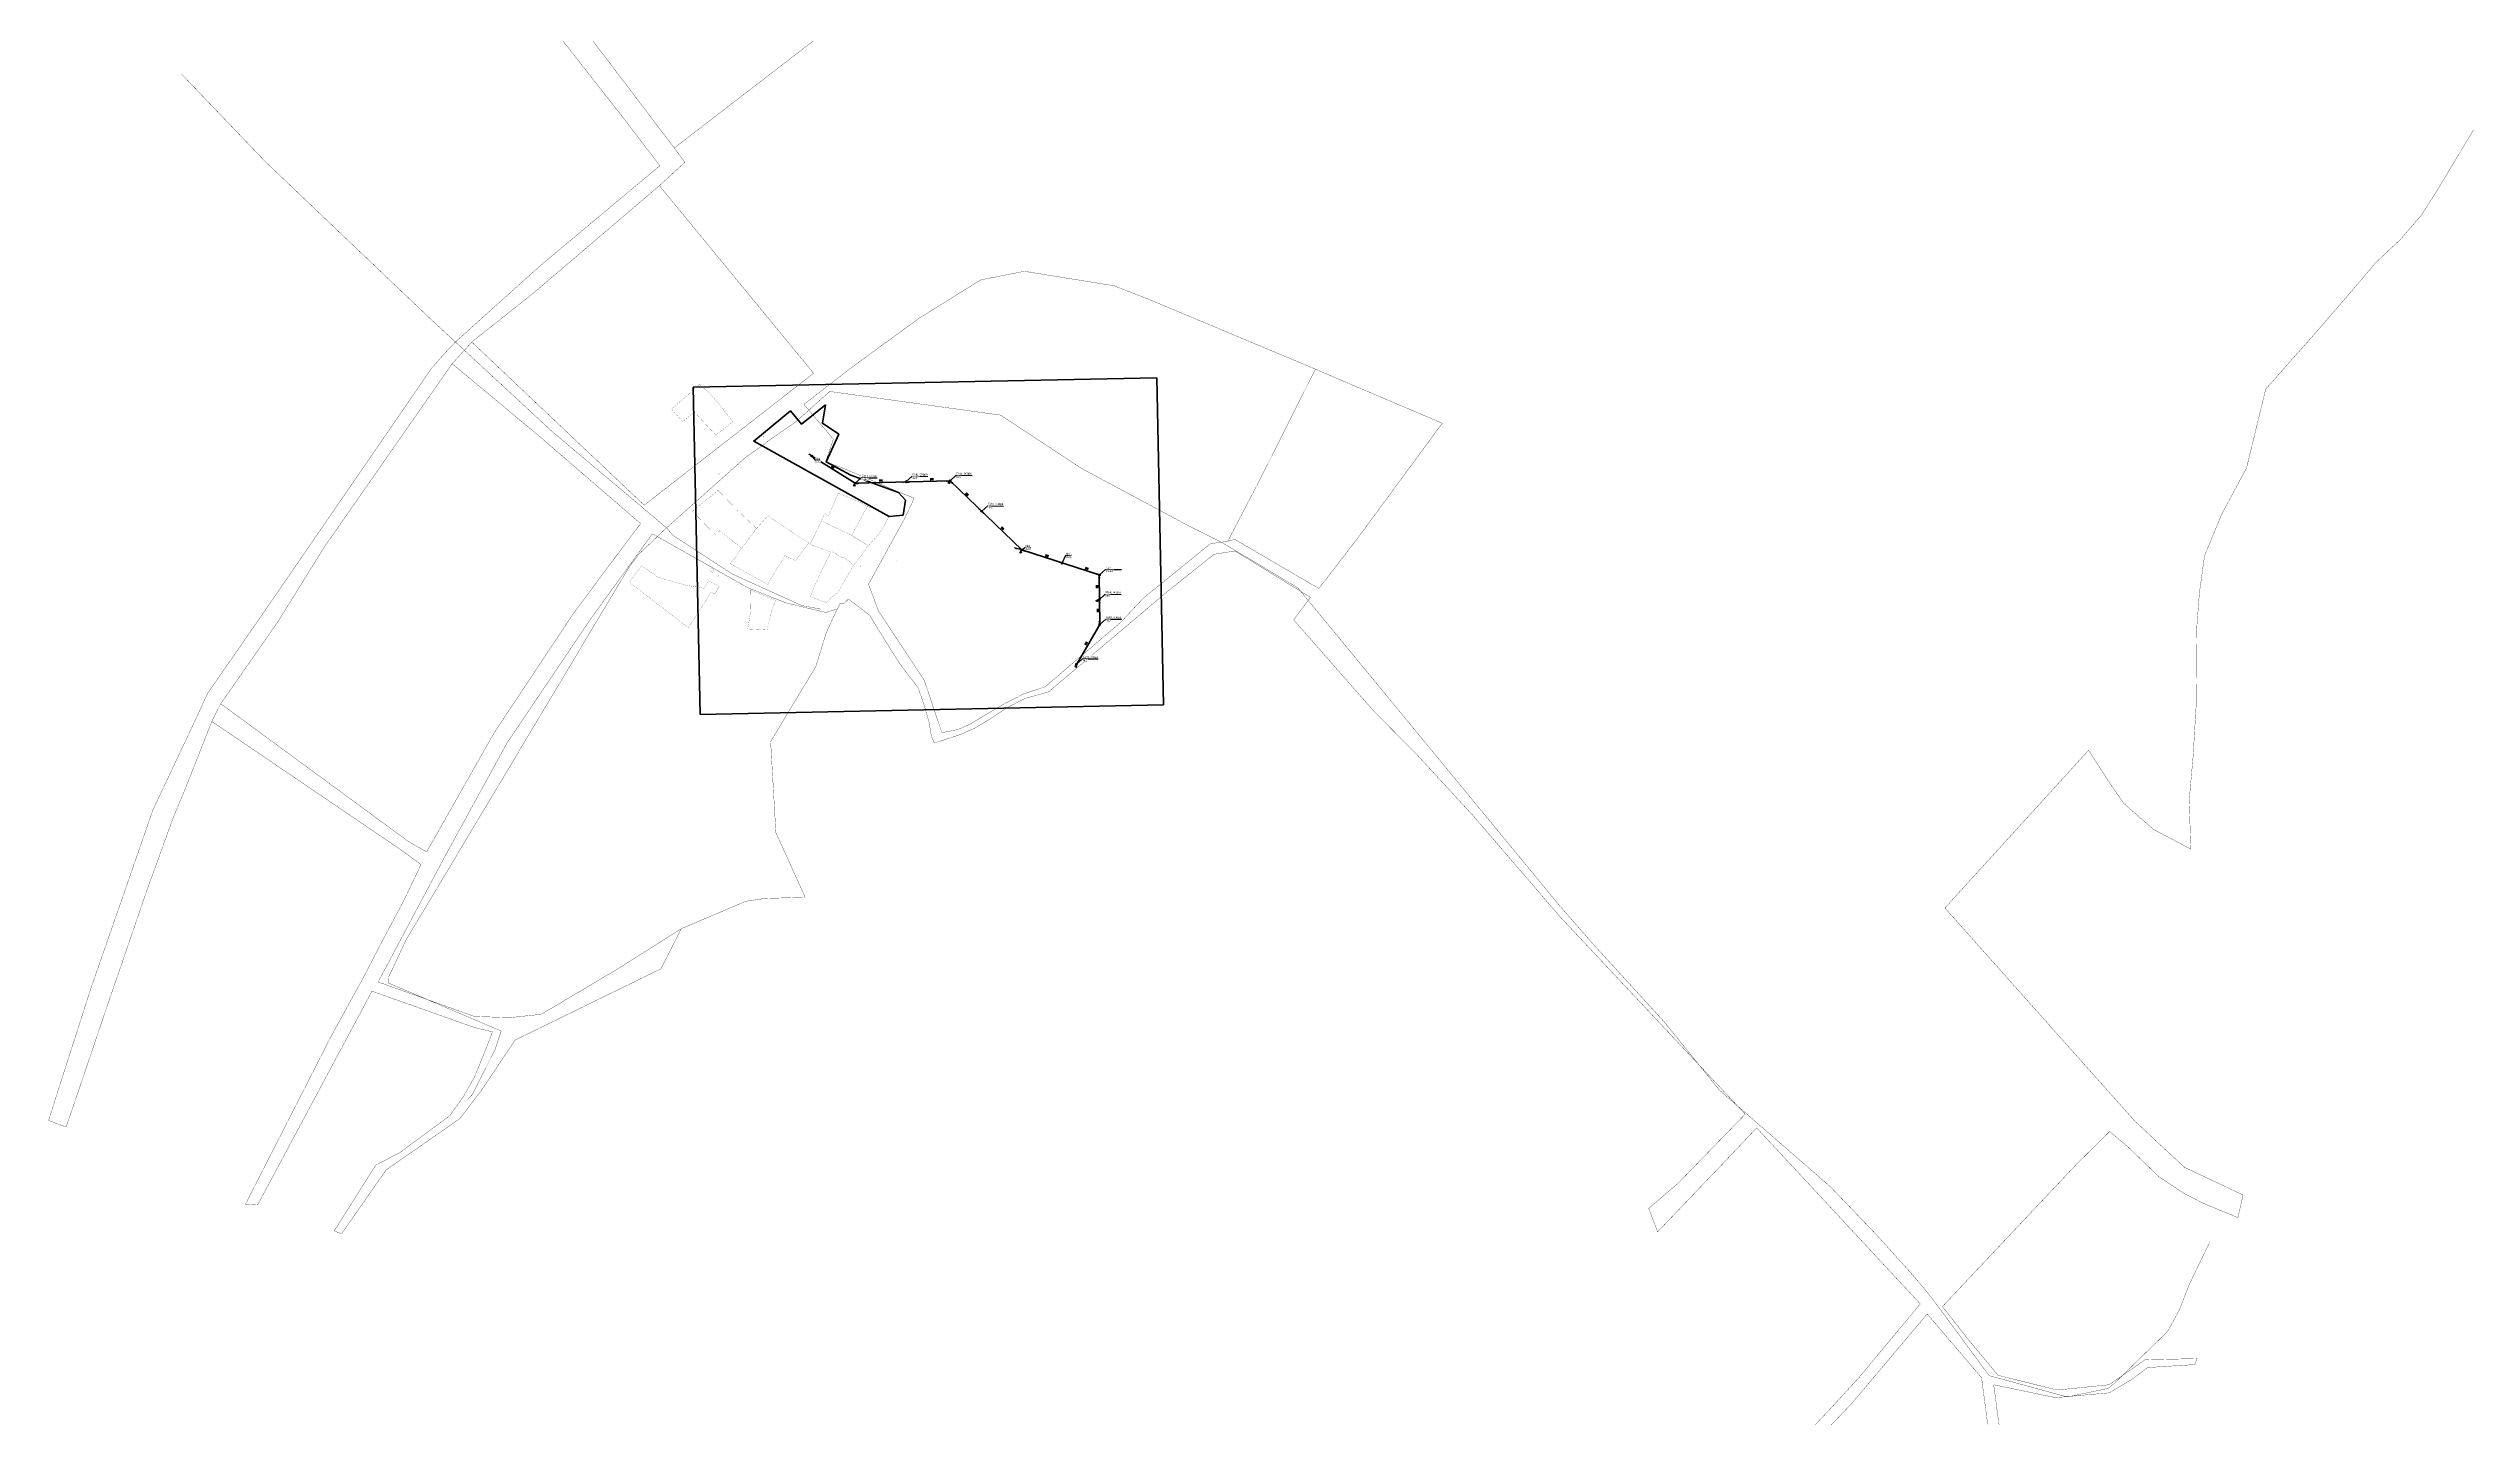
# Model space of a CAD drawing. Header units: millimetres. Extents: x 1265826 to 1360210, y 383897 to 506623.
# Drawn here: x 1348438 to 1349904, y 488941 to 489769 of the extents above; entities that cross this region are included whole.
import ezdxf
from ezdxf.enums import TextEntityAlignment as Align

# ---------------------------------------------------------------- set-up
doc = ezdxf.new("R2018")
doc.units = ezdxf.units.MM
for name, color, linetype in [('04.1_ЛЭП_наземная_опоры', 7, 'Continuous'), ('14', 7, 'Continuous'), ('Электрика', 7, 'Continuous')]:
    doc.layers.add(name, color=color, linetype=linetype)
doc.layers.add('ЛЭП - непечатный слой', color=6, linetype='Continuous', plot=False)
doc.styles.get("Standard").update_dxf_attribs({"font": 'Arial.ttf'})
doc.styles.add('стиль1', font='Times New Roman.ttf', dxfattribs={"width": 0.9, "height": 1.25})
doc.dimstyles.new('М 1-1000', dxfattribs={"dimtxt": 1.5, "dimasz": 2.5, "dimexe": 1.25, "dimexo": 0.625, "dimtad": 1, "dimdec": 0, "dimtxsty": 'стиль1', "dimcen": 2.5, "dimse1": 1, "dimse2": 1, "dimsd1": 1, "dimsd2": 1, "dimclrt": 5, "dimaunit": 1, "dimadec": 3, "dimazin": 0, "dimtfac": 1, "dimtdec": 0, "dimtmove": 0, "dimatfit": 3, "dimfxl": 1.25, "dimtfill": 2, "dimtfillclr": 7, "dimarcsym": 0})
picture_1 = doc.add_image_def('image10.png', size_in_pixel=(779, 550))

# ---------------------------------------------------------------- blocks, each defined once
blk = doc.blocks.new('*D205')
at = {"layer": 'Defpoints', "color": 0, "linetype": 'ByBlock', "lineweight": 50, "transparency": 16777216}
for p in [(1348900.3, 489522.3), (1348900.1, 489521.9), (1348926.1, 489506.1)]:
    blk.add_point(p, dxfattribs=at)
at = {"layer": 'Электрика', "color": 5, "linetype": 'ByBlock', "lineweight": 20, "transparency": 16777216, "insert": (1348912.7, 489515.5), "char_height": 1.25, "attachment_point": 5, "rotation": 327.8214, "style": 'стиль1', "bg_fill": 1, "box_fill_scale": 1.1, "bg_fill_color": 7, "bg_fill_true_color": 16777215, "bg_fill_transparency": 0}
blk.add_mtext('30', dxfattribs=at)
blk = doc.blocks.new('*D206')
at = {"layer": 'Defpoints', "color": 0, "linetype": 'ByBlock', "lineweight": 50, "transparency": 16777216}
for p in [(1348926.3, 489505.9), (1348926.3, 489505.8), (1348957, 489506.6)]:
    blk.add_point(p, dxfattribs=at)
at = {"layer": 'Электрика', "color": 5, "linetype": 'ByBlock', "lineweight": 20, "transparency": 16777216, "insert": (1348941.8, 489507.4), "char_height": 1.25, "attachment_point": 5, "rotation": 1.1867, "style": 'стиль1', "bg_fill": 1, "box_fill_scale": 1.1, "bg_fill_color": 7, "bg_fill_true_color": 16777215, "bg_fill_transparency": 0}
blk.add_mtext('31', dxfattribs=at)
blk = doc.blocks.new('*D207')
at = {"layer": 'Defpoints', "color": 0, "linetype": 'ByBlock', "lineweight": 50, "transparency": 16777216}
for p in [(1348957, 489506.7), (1348957, 489506.6), (1348983.6, 489507.3)]:
    blk.add_point(p, dxfattribs=at)
at = {"layer": 'Электрика', "color": 5, "linetype": 'ByBlock', "lineweight": 20, "transparency": 16777216, "insert": (1348972.6, 489508.2), "char_height": 1.25, "attachment_point": 5, "rotation": 1.1542, "style": 'стиль1', "bg_fill": 1, "box_fill_scale": 1.1, "bg_fill_color": 7, "bg_fill_true_color": 16777215, "bg_fill_transparency": 0}
blk.add_mtext('27', dxfattribs=at)
blk = doc.blocks.new('*D208')
at = {"layer": 'Defpoints', "color": 0, "linetype": 'ByBlock', "lineweight": 50, "transparency": 16777216}
for p in [(1349003.1, 489488.9), (1349003.1, 489488.8), (1349027.1, 489465.3)]:
    blk.add_point(p, dxfattribs=at)
at = {"layer": 'Электрика', "color": 5, "linetype": 'ByBlock', "lineweight": 20, "transparency": 16777216, "insert": (1349015.4, 489478.5), "char_height": 1.25, "attachment_point": 5, "rotation": 315.4488, "style": 'стиль1', "bg_fill": 1, "box_fill_scale": 1.1, "bg_fill_color": 7, "bg_fill_true_color": 16777215, "bg_fill_transparency": 0}
blk.add_mtext('34', dxfattribs=at)
blk = doc.blocks.new('*D209')
at = {"layer": 'Defpoints', "color": 0, "linetype": 'ByBlock', "lineweight": 50, "transparency": 16777216}
for p in [(1349027.2, 489464.6), (1349027.3, 489464.9), (1349051.5, 489457.7)]:
    blk.add_point(p, dxfattribs=at)
at = {"layer": 'Электрика', "color": 5, "linetype": 'ByBlock', "lineweight": 20, "transparency": 16777216, "insert": (1349042.3, 489461.9), "char_height": 1.25, "attachment_point": 5, "rotation": 344.018, "style": 'стиль1', "bg_fill": 1, "box_fill_scale": 1.1, "bg_fill_color": 7, "bg_fill_true_color": 16777215, "bg_fill_transparency": 0}
blk.add_mtext('25', dxfattribs=at)
blk = doc.blocks.new('*D210')
at = {"layer": 'Defpoints', "color": 0, "linetype": 'ByBlock', "lineweight": 50, "transparency": 16777216}
for p in [(1349073.9, 489450.6), (1349074, 489450.6), (1349074, 489435.1)]:
    blk.add_point(p, dxfattribs=at)
at = {"layer": 'Электрика', "color": 5, "linetype": 'ByBlock', "lineweight": 20, "transparency": 16777216, "insert": (1349072.6, 489443.2), "char_height": 1.25, "attachment_point": 5, "rotation": 89.8311, "style": 'стиль1', "bg_fill": 1, "box_fill_scale": 1.1, "bg_fill_color": 7, "bg_fill_true_color": 16777215, "bg_fill_transparency": 0}
blk.add_mtext('16', dxfattribs=at)
blk = doc.blocks.new('*D211')
at = {"layer": 'Defpoints', "color": 0, "linetype": 'ByBlock', "lineweight": 50, "transparency": 16777216}
for p in [(1349074, 489435.6), (1349074.4, 489435.6), (1349073.8, 489420.6)]:
    blk.add_point(p, dxfattribs=at)
at = {"layer": 'Электрика', "color": 5, "linetype": 'ByBlock', "lineweight": 20, "transparency": 16777216, "insert": (1349073.1, 489428.8), "char_height": 1.25, "attachment_point": 5, "rotation": 89.1148, "style": 'стиль1', "bg_fill": 1, "box_fill_scale": 1.1, "bg_fill_color": 7, "bg_fill_true_color": 16777215, "bg_fill_transparency": 0}
blk.add_mtext('15', dxfattribs=at)
blk = doc.blocks.new('*D212')
at = {"layer": 'Defpoints', "color": 0, "linetype": 'ByBlock', "lineweight": 50, "transparency": 16777216}
for p in [(1349074.1, 489420.4), (1349074.2, 489420.4), (1349060.2, 489396.3)]:
    blk.add_point(p, dxfattribs=at)
at = {"layer": 'Электрика', "color": 5, "linetype": 'ByBlock', "lineweight": 20, "transparency": 16777216, "insert": (1349066, 489408.9), "char_height": 1.25, "attachment_point": 5, "rotation": 60.015, "style": 'стиль1', "bg_fill": 1, "box_fill_scale": 1.1, "bg_fill_color": 7, "bg_fill_true_color": 16777215, "bg_fill_transparency": 0}
blk.add_mtext('28', dxfattribs=at)
blk = doc.blocks.new('*U213')
at = {"color": 0, "lineweight": 30}
for p, q in [((0, 0), (-0.6, -1.2)), ((-1.2, -0.8), (0.1, -1.5)), ((-0.3, -1.7), (-1.1, -1.2)), ((-0.6, -1.8), (-1.1, -1.6))]:
    blk.add_line(p, q, dxfattribs=at)
blk = doc.blocks.new('*U214')
at = {"color": 0, "lineweight": 30}
for p, q in [((-1.5, -0.8), (-1.7, 0.1)), ((-1.4, 0.4), (-1.1, -1)), ((0, 0), (-1.3, -0.3)), ((-1.8, -0.7), (-1.9, -0.2))]:
    blk.add_line(p, q, dxfattribs=at)
blk = doc.blocks.new('*U215')
at = {"color": 0}
for points in [[(0, 0), (3.6, 3.4)], [(3.6, 3.4), (13.2, 3.4)]]:
    blk.add_lwpolyline(points, dxfattribs=at)
blk.add_circle((0, 0), 0.5, dxfattribs=at)
at = {"color": 0, "flags": 8}
blk.add_attdef('SL_NUM', text='', height=1.25, dxfattribs=at).set_placement((3.8, 3.7), align=Align.BOTTOM_LEFT)
blk.add_attdef('SL_NAME', text='', height=1.25, dxfattribs=at).set_placement((3.8, 3.1), align=Align.TOP_LEFT)
blk = doc.blocks.new('*D216')
at = {"layer": 'Defpoints', "color": 0, "linetype": 'ByBlock', "lineweight": 50, "transparency": 16777216}
for p in [(1349051.4, 489457.7), (1349051.4, 489457.6), (1349073.9, 489450.4)]:
    blk.add_point(p, dxfattribs=at)
at = {"layer": 'Электрика', "color": 5, "linetype": 'ByBlock', "lineweight": 20, "transparency": 16777216, "insert": (1349066.4, 489454.2), "char_height": 1.25, "attachment_point": 5, "rotation": 342.1552, "style": 'стиль1', "bg_fill": 1, "box_fill_scale": 1.1, "bg_fill_color": 7, "bg_fill_true_color": 16777215, "bg_fill_transparency": 0}
blk.add_mtext('24', dxfattribs=at)
blk = doc.blocks.new('*D217')
at = {"layer": 'Defpoints', "color": 0, "linetype": 'ByBlock', "lineweight": 50, "transparency": 16777216}
for p in [(1348983.6, 489507.2), (1348983.7, 489507.2), (1349002.7, 489488.6)]:
    blk.add_point(p, dxfattribs=at)
at = {"layer": 'Электрика', "color": 5, "linetype": 'ByBlock', "lineweight": 20, "transparency": 16777216, "insert": (1348993.9, 489499.1), "char_height": 1.25, "attachment_point": 5, "rotation": 315.8453, "style": 'стиль1', "bg_fill": 1, "box_fill_scale": 1.1, "bg_fill_color": 7, "bg_fill_true_color": 16777215, "bg_fill_transparency": 0}
blk.add_mtext('27', dxfattribs=at)
blk = doc.blocks.new('*U219')
at = {"true_color": 0xffffff}
h = blk.add_hatch(color=7, dxfattribs=at)
h.dxf.hatch_style = 1
h.paths.add_polyline_path([(0, 0.4), (0.4, 0), (0, -0.4), (-0.4, 0)])
at = {"color": 0}
for points in [[(-0.2, 0.2), (-1.6, 1.2), (-1.4, 0.8), (-1.6, 1.2), (-1.1, 1.2)], [(0.2, -0.1), (1.7, -1.1), (1.4, -0.7), (1.7, -1.1), (1.2, -1.1)]]:
    blk.add_lwpolyline(points, dxfattribs=at)
blk.add_lwpolyline([(0, 0.4), (0.4, 0), (0, -0.4), (-0.4, 0)], close=True, dxfattribs=at)
blk.add_circle((0, 0), 0.025, dxfattribs=at)
blk = doc.blocks.new('*U220')
at = {"true_color": 0xffffff}
h = blk.add_hatch(color=7, dxfattribs=at)
h.dxf.hatch_style = 1
h.paths.add_polyline_path([(0, 0.4), (0.4, 0), (0, -0.4), (-0.4, 0)])
at = {"color": 0}
for points in [[(-0.2, 0.2), (-1.6, 1.2), (-1.4, 0.8), (-1.6, 1.2), (-1.1, 1.2)], [(0.2, 0), (2, 0), (1.6, 0.3), (2, 0), (1.6, -0.2)]]:
    blk.add_lwpolyline(points, dxfattribs=at)
blk.add_lwpolyline([(0, 0.4), (0.4, 0), (0, -0.4), (-0.4, 0)], close=True, dxfattribs=at)
blk.add_circle((0, 0), 0.025, dxfattribs=at)
blk = doc.blocks.new('*U222')
at = {"true_color": 0xffffff}
h = blk.add_hatch(color=7, dxfattribs=at)
h.dxf.hatch_style = 1
h.paths.add_polyline_path([(0, 0.4), (0.4, 0), (0, -0.4), (-0.4, 0)])
at = {"color": 0}
for points in [[(-0.2, 0), (-2, -0.1), (-1.6, -0.3), (-2, -0.1), (-1.6, 0.2)], [(0.2, -0.2), (1.5, -1.3), (1.4, -0.8), (1.5, -1.3), (1, -1.2)]]:
    blk.add_lwpolyline(points, dxfattribs=at)
blk.add_lwpolyline([(0, 0.4), (0.4, 0), (0, -0.4), (-0.4, 0)], close=True, dxfattribs=at)
blk.add_circle((0, 0), 0.025, dxfattribs=at)
blk = doc.blocks.new('*U221')
at = {"true_color": 0xffffff}
h = blk.add_hatch(color=7, dxfattribs=at)
h.dxf.hatch_style = 1
h.paths.add_polyline_path([(0, 0.4), (0.4, 0), (0, -0.4), (-0.4, 0)])
at = {"color": 0}
for points in [[(-0.2, 0), (-2, 0), (-1.6, -0.3), (-2, 0), (-1.6, 0.2)], [(0.2, 0), (2, 0), (1.6, 0.3), (2, 0), (1.6, -0.2)]]:
    blk.add_lwpolyline(points, dxfattribs=at)
blk.add_lwpolyline([(0, 0.4), (0.4, 0), (0, -0.4), (-0.4, 0)], close=True, dxfattribs=at)
blk.add_circle((0, 0), 0.025, dxfattribs=at)
blk = doc.blocks.new('*U223')
at = {"true_color": 0xffffff}
h = blk.add_hatch(color=7, dxfattribs=at)
h.dxf.hatch_style = 1
h.paths.add_polyline_path([(0, 0.4), (0.4, 0), (0, -0.4), (-0.4, 0)])
at = {"color": 0}
for points in [[(-0.2, 0.2), (-1.4, 1.4), (-1.3, 0.9), (-1.4, 1.4), (-1, 1.3)], [(0.2, -0.2), (1.4, -1.4), (1.3, -0.9), (1.4, -1.4), (1, -1.3)]]:
    blk.add_lwpolyline(points, dxfattribs=at)
blk.add_lwpolyline([(0, 0.4), (0.4, 0), (0, -0.4), (-0.4, 0)], close=True, dxfattribs=at)
blk.add_circle((0, 0), 0.025, dxfattribs=at)
blk = doc.blocks.new('*U224')
at = {"true_color": 0xffffff}
h = blk.add_hatch(color=7, dxfattribs=at)
h.dxf.hatch_style = 1
h.paths.add_polyline_path([(0, 0.4), (0.4, 0), (0, -0.4), (-0.4, 0)])
at = {"color": 0}
for points in [[(-0.2, 0.2), (-1.4, 1.4), (-1.3, 0.9), (-1.4, 1.4), (-1, 1.3)], [(0.2, -0.1), (1.9, -0.6), (1.6, -0.2), (1.9, -0.6), (1.4, -0.7)]]:
    blk.add_lwpolyline(points, dxfattribs=at)
blk.add_lwpolyline([(0, 0.4), (0.4, 0), (0, -0.4), (-0.4, 0)], close=True, dxfattribs=at)
blk.add_circle((0, 0), 0.025, dxfattribs=at)
blk = doc.blocks.new('*U226')
at = {"true_color": 0xffffff}
h = blk.add_hatch(color=7, dxfattribs=at)
h.dxf.hatch_style = 1
h.paths.add_polyline_path([(0, 0.4), (0.4, 0), (0, -0.4), (-0.4, 0)])
at = {"color": 0}
for points in [[(-0.2, 0.1), (-1.9, 0.6), (-1.6, 0.2), (-1.9, 0.6), (-1.4, 0.7)], [(0, -0.2), (0.1, -2), (0.4, -1.5), (0.1, -2), (-0.1, -1.6)]]:
    blk.add_lwpolyline(points, dxfattribs=at)
blk.add_lwpolyline([(0, 0.4), (0.4, 0), (0, -0.4), (-0.4, 0)], close=True, dxfattribs=at)
blk.add_circle((0, 0), 0.025, dxfattribs=at)
blk = doc.blocks.new('*U225')
at = {"true_color": 0xffffff}
h = blk.add_hatch(color=7, dxfattribs=at)
h.dxf.hatch_style = 1
h.paths.add_polyline_path([(0, 0.4), (0.4, 0), (0, -0.4), (-0.4, 0)])
at = {"color": 0}
blk.add_lwpolyline([(0, 0.4), (0.4, 0), (0, -0.4), (-0.4, 0)], close=True, dxfattribs=at)
for points in [[(0, 0.2), (0, 2), (-0.3, 1.6), (0, 2), (0.2, 1.6)], [(0, -0.3), (0.1, -2), (0.3, -1.6), (0.1, -2), (-0.2, -1.6)]]:
    blk.add_lwpolyline(points, dxfattribs=at)
blk.add_circle((0, 0), 0.025, dxfattribs=at)
blk = doc.blocks.new('*U227')
at = {"true_color": 0xffffff}
h = blk.add_hatch(color=7, dxfattribs=at)
h.dxf.hatch_style = 1
h.paths.add_polyline_path([(0, 0.4), (0.4, 0), (0, -0.4), (-0.4, 0)])
at = {"color": 0}
blk.add_lwpolyline([(0, 0.4), (0.4, 0), (0, -0.4), (-0.4, 0)], close=True, dxfattribs=at)
for points in [[(0, 0.2), (0, 2), (-0.3, 1.6), (0, 2), (0.2, 1.6)], [(-0.1, -0.2), (-0.9, -1.8), (-0.5, -1.5), (-0.9, -1.8), (-0.9, -1.3)]]:
    blk.add_lwpolyline(points, dxfattribs=at)
blk.add_circle((0, 0), 0.025, dxfattribs=at)
blk = doc.blocks.new('*U228')
at = {"true_color": 0xffffff}
h = blk.add_hatch(color=7, dxfattribs=at)
h.dxf.hatch_style = 1
h.paths.add_polyline_path([(0, 0.4), (0.4, 0), (0, -0.4), (-0.4, 0)])
at = {"color": 0}
blk.add_lwpolyline([(0, 0.4), (0.4, 0), (0, -0.4), (-0.4, 0)], close=True, dxfattribs=at)
for points in [[(0.1, 0.2), (1.1, 1.7), (0.7, 1.4), (1.1, 1.7), (1.1, 1.2)], [(0, -0.2), (-0.3, -2), (0, -1.6), (-0.3, -2), (-0.5, -1.5)]]:
    blk.add_lwpolyline(points, dxfattribs=at)
blk.add_circle((0, 0), 0.025, dxfattribs=at)
blk = doc.blocks.new('Пл_ОпораП23')
at = {"color": 0}
for points in [[(1216314.6, 342735.7), (1216316.8, 342740.5)], [(1216316.8, 342740.5), (1216320.3, 342740.5)]]:
    blk.add_lwpolyline(points, dxfattribs=at)
blk.add_circle((1216314.6, 342735.7), 0.5, dxfattribs=at)
at = {"color": 0, "flags": 8}
blk.add_attdef('SL_NUM', text='', height=1.25, rotation=359.1478, dxfattribs=at).set_placement((1216317, 342740.8), align=Align.BOTTOM_LEFT)
blk.add_attdef('SL_NAME', text='', height=1.25, rotation=359.1478, dxfattribs=at).set_placement((1216317, 342740.2), align=Align.TOP_LEFT)
blk = doc.blocks.new('Пл_ОпораУА23')
at = {"color": 0}
for points in [[(1349041.9, 489441.2), (1349045.6, 489444.5)], [(1349045.6, 489444.5), (1349055.2, 489444.4)]]:
    blk.add_lwpolyline(points, dxfattribs=at)
blk.add_circle((1349041.9, 489441.2), 0.5, dxfattribs=at)
at = {"color": 0, "flags": 8}
blk.add_attdef('SL_NAME', text='', height=1.25, rotation=359.1478, dxfattribs=at).set_placement((1349045.8, 489444.3), align=Align.TOP_LEFT)
blk.add_attdef('SL_NUM', text='', height=1.25, rotation=359.1478, dxfattribs=at).set_placement((1349045.8, 489444.8), align=Align.BOTTOM_LEFT)
blk = doc.blocks.new('*U244')
at = {"color": 0, "ltscale": 100}
blk.add_line((0, 0), (-3.1, 0.9), dxfattribs=at)
at = {"color": 0}
for points in [[(0, 0), (2.2, 1.6)], [(2.2, 1.6), (5.6, 1.6)]]:
    blk.add_lwpolyline(points, dxfattribs=at)
for centre, radius in [((-3.1, 0.9), 0.25), ((0, 0), 0.5)]:
    blk.add_circle(centre, radius, dxfattribs=at)
at = {"layer": 'ЛЭП - непечатный слой'}
blk.add_lwpolyline([(-3.1, 0.9), (-4.2, 1.3)], dxfattribs=at)
at = {"color": 0, "flags": 8}
blk.add_attdef('SL_NUM', text='', height=1.25, dxfattribs=at).set_placement((2.4, 1.9), align=Align.BOTTOM_LEFT)
blk.add_attdef('SL_NAME', text='', height=1.25, dxfattribs=at).set_placement((2.4, 1.3), align=Align.TOP_LEFT)
blk = doc.blocks.new('Пл_ОпораК21')
at = {"color": 0}
for points in [[(1216295.5, 342749.2), (1216297.5, 342746.8)], [(1216297.5, 342746.8), (1216300.5, 342746.7)]]:
    blk.add_lwpolyline(points, dxfattribs=at)
blk.add_circle((1216295.5, 342749.2), 0.5, dxfattribs=at)
at = {"color": 0, "flags": 8}
blk.add_attdef('SL_NUM', text='', height=1.25, rotation=359.1478, dxfattribs=at).set_placement((1216297.7, 342747.1), align=Align.BOTTOM_LEFT)
blk.add_attdef('SL_NAME', text='', height=1.25, rotation=359.1478, dxfattribs=at).set_placement((1216297.7, 342746.5), align=Align.TOP_LEFT)

msp = doc.modelspace()

# ---------------------------------------------------------------- linework, layer by layer
at = {"layer": '14', "color": 12, "const_width": 0.17, "flags": 128}
for points in [[(1348740.3, 489785), (1348785.5, 489727.4), (1348808.1, 489697.9), (1348735.6, 489637.3), (1348684.8, 489591.6), (1348679.1, 489585.7), (1348670.1, 489575.5), (1348564.1, 489421.4), (1348534.4, 489378.6), (1348528, 489364.6), (1348501.3, 489308), (1348484.9, 489260.7), (1348464, 489200.7), (1348443.1, 489135.7), (1348438.3, 489120.3), (1348448.8, 489116.3), (1348454, 489131.3), (1348474.6, 489192.2), (1348482.4, 489214.8), (1348497.5, 489258.9), (1348513.7, 489303.6), (1348521.1, 489321.3), (1348537, 489361.7), (1348542.4, 489372.4), (1348576.9, 489421.9), (1348605.1, 489467.2), (1348682.4, 489578.1), (1348694.3, 489591.2), (1348731.2, 489620.5), (1348807.8, 489685.8), (1348823.3, 489700), (1348816.8, 489708.6), (1348729.3, 489823.8)], [(1348902.4, 489774.5), (1348816.8, 489708.6), (1348823.3, 489700), (1348807.8, 489685.8), (1348901.1, 489572.3), (1348798.6, 489492.5), (1348694.3, 489591.2), (1348682.4, 489578.1), (1348734.6, 489534.7), (1348796.4, 489481.4), (1348756.2, 489427.6), (1348707.9, 489354.9), (1348667, 489282.8), (1348656, 489289), (1348542.4, 489372.4), (1348537, 489361.7), (1348650.4, 489284.7), (1348663.6, 489275.1), (1348652.7, 489252.4), (1348641.8, 489232), (1348629, 489207.3), (1348609.1, 489171), (1348557.4, 489069.7), (1348564.8, 489069.3), (1348633.9, 489198.5), (1348695.9, 489176.5), (1348706.8, 489173.9), (1348702.3, 489162.1), (1348695.7, 489146.1), (1348688.8, 489134), (1348680.8, 489123), (1348650.4, 489100.6), (1348636.2, 489093.3), (1348611.1, 489053.5), (1348615.5, 489051.7), (1348642.5, 489090.4), (1348687.1, 489121.4), (1348700.2, 489138.6), (1348720.5, 489168.9), (1348808.7, 489212), (1348821.1, 489236.3), (1348782, 489211.6), (1348736.3, 489184.5), (1348717.3, 489182.5), (1348695.9, 489183.2), (1348637.6, 489204.1), (1348642.5, 489213.2), (1348678.4, 489280.7), (1348715.7, 489348.8), (1348766.9, 489424.7), (1348803.6, 489475.2), (1348861.3, 489442.6), (1348884.4, 489433.4), (1348908.5, 489427.6), (1348915.5, 489429.8), (1348917.2, 489433.1), (1348919.4, 489433), (1348922.2, 489435.7), (1348935, 489426), (1348940.7, 489416.6), (1348948.1, 489404.7), (1348953.9, 489395.7), (1348964.3, 489382.1), (1348968.1, 489371.3), (1348971, 489361.1), (1348972.4, 489352.7), (1348974.1, 489348.6), (1348990.1, 489353.8), (1348999, 489357.8), (1349006.8, 489362.5), (1349018, 489369.9), (1349029, 489375.6), (1349043.2, 489379.5), (1349115.2, 489440.3), (1349143.4, 489462.8), (1349156, 489464.8), (1349201.7, 489436.8), (1349191.6, 489423.1), (1349240, 489368), (1349266.5, 489341.2), (1349300.2, 489304.6), (1349353.3, 489242.9), (1349464.8, 489124.1), (1349424.4, 489082.5), (1349406.4, 489067.1), (1349411.8, 489052.9), (1349452.7, 489095.7), (1349471.7, 489115.8), (1349570.7, 489009.3), (1349533.5, 488964.6), (1349518.7, 488948.5), (1349515.8, 488945.3), (1349515.1, 488944.6), (1349463.6, 488889.8)], [(1349628.5, 488861.6), (1349615.1, 488960.4), (1349652.5, 488952.6), (1349685, 488955.5), (1349699, 488963.8), (1349708.2, 488970.8), (1349737, 488972.6), (1349738, 488976.2), (1349706.7, 488975.5), (1349684.9, 488960.4), (1349653.6, 488957.2), (1349617.8, 488966.1), (1349599.8, 488987.7), (1349584.1, 489007.7), (1349665.6, 489094.2), (1349685.3, 489113.6), (1349696.6, 489104.1), (1349715, 489086.3), (1349730.5, 489076), (1349742.3, 489070), (1349762.9, 489061.5), (1349766, 489075.2), (1349730.6, 489091.9), (1349700.6, 489119.8), (1349585.6, 489248.8), (1349672.5, 489344.2), (1349686.1, 489323.3), (1349693.9, 489312), (1349711.8, 489296.4), (1349734.4, 489284.4), (1349733.4, 489313.9), (1349735.8, 489340.8), (1349737.6, 489371), (1349738, 489418.6), (1349739.6, 489439.7), (1349742.7, 489461.9), (1349753.2, 489487.3), (1349768.1, 489515), (1349779.7, 489562.7), (1349812.2, 489599.4), (1349836.6, 489627.8), (1349846.3, 489639.3), (1349860.5, 489652.5), (1349873.8, 489667.8), (1349883.7, 489683.3), (1349905.5, 489719.7)], [(1348807.8, 489685.8), (1348731.2, 489620.5), (1348694.3, 489591.2), (1348798.6, 489492.5), (1348901.1, 489572.3), (1348807.8, 489685.8)], [(1349204.8, 489574.8), (1349103.5, 489617.2), (1349082.7, 489625.3), (1349028.6, 489634), (1349002.2, 489628.8), (1348965.1, 489605.7), (1348924.2, 489575.9), (1348895.3, 489553.5), (1348913.1, 489532.4), (1348908.4, 489518.9), (1348920.5, 489514.2), (1348932.6, 489509.1), (1348939.4, 489506.2), (1348945, 489503.7), (1348950.9, 489501.2), (1348961.8, 489496.8), (1348960.4, 489493.1), (1348956.2, 489484.5), (1348934.3, 489444.6), (1348940.4, 489428.5), (1348968, 489386.6), (1348970, 489380.8), (1348978.7, 489354.9), (1348986.6, 489356.4), (1348989.3, 489357.2), (1348995.3, 489359.8), (1349016.9, 489372.6), (1349028.3, 489378.4), (1349041.1, 489382.6), (1349087.1, 489421.8), (1349100.8, 489436.4), (1349141.2, 489469.2), (1349151.7, 489470.7), (1349170.8, 489507.3), (1349202.6, 489570.6), (1349204.8, 489574.8)], [(1349151.7, 489470.7), (1349141.2, 489469.2), (1349100.8, 489436.4), (1349087.1, 489421.8), (1349041.1, 489382.6), (1349028.3, 489378.4), (1349016.9, 489372.6), (1348995.3, 489359.8), (1348989.3, 489357.2), (1348986.6, 489356.4), (1348978.7, 489354.9), (1348970, 489380.8), (1348968, 489386.6), (1348940.4, 489428.5), (1348934.3, 489444.6), (1348956.2, 489484.5), (1348960.4, 489493.1), (1348961.8, 489496.8), (1348950.9, 489501.2), (1348945, 489503.7), (1348939.4, 489506.2), (1348932.6, 489509.1), (1348920.5, 489514.2), (1348908.4, 489518.9), (1348913.1, 489532.4), (1348895.3, 489553.5), (1348924.2, 489575.9), (1348965.1, 489605.7), (1349002.2, 489628.8), (1349028.6, 489634), (1349082.7, 489625.3), (1349103.5, 489617.2), (1349204.8, 489574.8), (1349208.1, 489573.3), (1349281.5, 489542.1), (1349234, 489477.6), (1349226.1, 489467.1), (1349206.8, 489442.1), (1349156, 489471.8), (1349151.7, 489470.7)], [(1348803.6, 489475.2), (1348766.9, 489424.7), (1348715.7, 489348.8), (1348678.4, 489280.7), (1348642.5, 489213.2), (1348637.6, 489204.1), (1348695.9, 489183.2), (1348717.3, 489182.5), (1348736.3, 489184.5), (1348782, 489211.6), (1348821.1, 489236.3), (1348860.1, 489252.9), (1348871.7, 489254.6), (1348896, 489255.3), (1348878.3, 489294.4), (1348875.1, 489349.5), (1348902.4, 489394.8), (1348908.7, 489415.1), (1348912.8, 489424.1), (1348915.5, 489429.8), (1348908.5, 489427.6), (1348884.4, 489433.4), (1348861.3, 489442.6), (1348803.6, 489475.2)], [(1349466.6, 488883.7), (1349529.1, 488948.9), (1349574.9, 489003.2), (1349607.8, 488964.6), (1349611.6, 488935.5)]]:
    msp.add_lwpolyline(points, dxfattribs=at)
at = {"layer": '14', "color": 92, "const_width": 0.17, "flags": 128}
for points in [[(1348905.6, 489429.6), (1348893.9, 489431.8), (1348852, 489450.8), (1348816.1, 489474.2), (1348812.1, 489478.8), (1348797.6, 489491.1), (1348743.3, 489536.7), (1348680.1, 489595.2), (1348669.3, 489605.2), (1348602.9, 489668.4), (1348569.2, 489700.5), (1348518.5, 489753.5)], [(1348691.9, 489133.1), (1348694.8, 489136.2), (1348708.4, 489163.3), (1348712.1, 489174.4), (1348643.9, 489203.4), (1348643.8, 489206.9), (1348646.6, 489212.5), (1348654.2, 489228.9), (1348788.9, 489454.1), (1348795.1, 489462.6), (1348812.1, 489478.8), (1348860.3, 489521.7), (1348871.4, 489529.5), (1348873.1, 489531), (1348879.2, 489535.2), (1348890.4, 489543), (1348910.9, 489561.3), (1349014.2, 489547), (1349063.3, 489514.7), (1349128.6, 489479.7), (1349148.2, 489469.9), (1349194.1, 489442.5), (1349352.8, 489249.8), (1349373, 489226.7), (1349415.7, 489180), (1349449.3, 489138.5), (1349516.5, 489080), (1349544.6, 489050.7), (1349565.3, 489027.7), (1349572.8, 489018.9), (1349578.8, 489011.4), (1349612.4, 488965.9), (1349659.7, 488953), (1349684.4, 488958.2), (1349688.3, 488961.4), (1349720.3, 488992.6), (1349727.5, 489005.7), (1349733.3, 489020.7), (1349745.9, 489046.9)]]:
    msp.add_lwpolyline(points, dxfattribs=at)
at = {"layer": '14', "color": 7, "const_width": 0.08, "flags": 128}
for points in [[(1348825, 489559.1), (1348817.8, 489553), (1348815.1, 489550.7), (1348819.4, 489545.8), (1348821.9, 489543), (1348828.9, 489548.9), (1348841.9, 489534.9), (1348845.1, 489537.3), (1348852.3, 489543.1), (1348843.2, 489554.4), (1348838.2, 489560.4), (1348835.6, 489562.4), (1348832.1, 489565.7), (1348825, 489559.1)], [(1348870.8, 489534.2), (1348870.7, 489534.2), (1348870.6, 489534.2), (1348870.6, 489534.2), (1348870.6, 489534.1), (1348870.5, 489534), (1348870.5, 489534), (1348870.6, 489533.9), (1348870.6, 489533.9), (1348870.6, 489533.9), (1348870.7, 489533.8), (1348870.8, 489533.9), (1348870.8, 489533.9), (1348870.9, 489533.9), (1348870.9, 489534), (1348870.9, 489534), (1348870.9, 489534.1), (1348870.8, 489534.2), (1348870.8, 489534.2)], [(1348843.9, 489511.6), (1348843.8, 489511.6), (1348843.8, 489511.6), (1348843.7, 489511.6), (1348843.7, 489511.5), (1348843.6, 489511.5), (1348843.6, 489511.4), (1348843.7, 489511.3), (1348843.7, 489511.3), (1348843.8, 489511.3), (1348843.8, 489511.3), (1348843.9, 489511.3), (1348843.9, 489511.3), (1348844, 489511.3), (1348844, 489511.4), (1348844, 489511.5), (1348844, 489511.5), (1348843.9, 489511.6), (1348843.9, 489511.6)], [(1348827.9, 489488.8), (1348836.6, 489479.7), (1348841.9, 489474.6), (1348844.3, 489477.1), (1348857.6, 489466.5), (1348858.4, 489467.5), (1348861.8, 489472.2), (1348866.6, 489478.4), (1348855.2, 489489.2), (1348843.3, 489501.5), (1348839, 489497.8), (1348832.4, 489492.8), (1348827.9, 489488.8)], [(1348916.1, 489499.8), (1348910.2, 489486.2), (1348907.9, 489487.6), (1348905.8, 489483), (1348923.4, 489474.6), (1348924, 489474.2), (1348933.7, 489491.8), (1348928.4, 489494.6), (1348917, 489499.4), (1348916.1, 489499.8)], [(1348866.6, 489478.4), (1348861.8, 489472.2), (1348858.4, 489467.5), (1348857.6, 489466.5), (1348853.5, 489460.6), (1348850.6, 489457.2), (1348873.6, 489444.4), (1348874.2, 489446.4), (1348883.8, 489462), (1348890.2, 489458.9), (1348898.4, 489469.8), (1348890.4, 489474.6), (1348873.5, 489486.1), (1348870.2, 489482.4), (1348866.6, 489478.4)], [(1348905.8, 489483), (1348901.9, 489474.8), (1348900.5, 489472), (1348898.9, 489468.8), (1348911.6, 489464.1), (1348911.8, 489464.5), (1348915, 489463.1), (1348914.8, 489462.5), (1348915.9, 489462.1), (1348918.4, 489460.7), (1348918.9, 489461.2), (1348925.5, 489456.3), (1348929.4, 489461.4), (1348934.3, 489468), (1348923.4, 489474.6), (1348905.8, 489483)], [(1348933.7, 489491.8), (1348924, 489474.2), (1348934.3, 489468), (1348939.6, 489474), (1348943, 489478.5), (1348946.7, 489485.8), (1348937.8, 489490.3), (1348933.7, 489491.8)], [(1348911.8, 489464.5), (1348911.6, 489464.1), (1348909.2, 489459.5), (1348904.7, 489450.3), (1348901.5, 489443.3), (1348899.2, 489437.1), (1348903.1, 489435.7), (1348909.1, 489433.4), (1348910.8, 489435.8), (1348916, 489440.1), (1348920.7, 489448.3), (1348923.4, 489452.9), (1348925.5, 489456.3), (1348918.9, 489461.2), (1348918.4, 489460.7), (1348915.9, 489462.1), (1348914.8, 489462.5), (1348915, 489463.1), (1348911.8, 489464.5)], [(1348825.3, 489418.4), (1348839.2, 489439.9), (1348841.3, 489438.8), (1348844, 489443.3), (1348837.6, 489446.8), (1348835, 489442.2), (1348823.8, 489444.1), (1348807.1, 489448.8), (1348797.1, 489455.9), (1348789.6, 489445.9), (1348825.3, 489418.4)], [(1348839.4, 489454.4), (1348838.4, 489452.9), (1348839.9, 489451.9), (1348840.9, 489453.4), (1348839.4, 489454.4)], [(1348843.4, 489450), (1348843.3, 489450), (1348843.3, 489450), (1348843.2, 489449.9), (1348843.1, 489449.9), (1348843.1, 489449.8), (1348843.1, 489449.7), (1348843.1, 489449.6), (1348843.2, 489449.5), (1348843.3, 489449.5), (1348843.3, 489449.5), (1348843.4, 489449.5), (1348843.5, 489449.5), (1348843.6, 489449.6), (1348843.6, 489449.7), (1348843.6, 489449.8), (1348843.6, 489449.9), (1348843.5, 489449.9), (1348843.4, 489450)], [(1348929.4, 489455.7), (1348929.3, 489455.8), (1348929.3, 489455.7), (1348929.2, 489455.7), (1348929.2, 489455.7), (1348929.2, 489455.6), (1348929.2, 489455.5), (1348929.2, 489455.5), (1348929.2, 489455.5), (1348929.3, 489455.4), (1348929.3, 489455.4), (1348929.4, 489455.4), (1348929.4, 489455.5), (1348929.5, 489455.5), (1348929.5, 489455.5), (1348929.5, 489455.6), (1348929.5, 489455.7), (1348929.4, 489455.7), (1348929.4, 489455.7)], [(1348951.5, 489459), (1348951.4, 489459), (1348951.4, 489459), (1348951.4, 489459), (1348951.3, 489458.9), (1348951.3, 489458.9), (1348951.3, 489458.8), (1348951.3, 489458.8), (1348951.3, 489458.8), (1348951.3, 489458.7), (1348951.4, 489458.7), (1348951.4, 489458.7), (1348951.4, 489458.7), (1348951.5, 489458.7), (1348951.5, 489458.7), (1348951.6, 489458.7), (1348951.6, 489458.8), (1348951.6, 489458.8), (1348951.6, 489458.8), (1348951.6, 489458.9), (1348951.6, 489458.9), (1348951.5, 489459), (1348951.5, 489459)], [(1348862.7, 489441.3), (1348863, 489428.3), (1348861.3, 489417.6), (1348869.6, 489417.2), (1348872.9, 489417), (1348875.7, 489428.3), (1348877.7, 489434), (1348878, 489435), (1348862.7, 489441.3)]]:
    msp.add_lwpolyline(points, dxfattribs=at)
at = {"layer": 'Электрика', "color": 1, "lineweight": 50}
msp.add_lwpolyline([(1348908.3, 489553.2), (1348893.8, 489541.5), (1348887.1, 489549.5), (1348864.9, 489531.3), (1348946.8, 489485.7), (1348955.3, 489486.5), (1348956.7, 489495.6), (1348952.4, 489500.2), (1348923.7, 489510.6), (1348908.8, 489518.7), (1348916.3, 489535.4), (1348906.4, 489542.1), (1348908.3, 489553.2)], dxfattribs=at)
at = {"layer": 'Электрика', "lineweight": 50}
msp.add_lwpolyline([(1348900, 489522.2), (1348926.2, 489505.8), (1348983.7, 489507.3), (1349027, 489465.4), (1349073.9, 489450.4), (1349074.2, 489420.4), (1349060.3, 489396.3)], dxfattribs=at)

# ---------------------------------------------------------------- block references
ref = msp.add_blockref('Пл_ОпораК21', (132604.5, 146773))
lines = msp.add_mtext('К21', dxfattribs={"color": 0, "insert": (1348902.3, 489519.5), "char_height": 1.25, "attachment_point": 1, "rotation": 359.1478, "bg_fill": 3, "box_fill_scale": 1.1, "bg_fill_color": 256, "bg_fill_transparency": 0})
ref.add_attrib('SL_NAME', '', (1348902.3, 489519.5)).embed_mtext(lines)
lines = msp.add_mtext('№5', dxfattribs={"color": 0, "insert": (1348902.3, 489520.1), "char_height": 1.25, "attachment_point": 7, "rotation": 359.1478, "bg_fill": 3, "box_fill_scale": 1.1, "bg_fill_color": 256, "bg_fill_transparency": 0})
ref.add_attrib('SL_NUM', '', (1348902.3, 489520.1)).embed_mtext(lines)
ref = msp.add_blockref('Пл_ОпораП23', (132736.9, 146721.7))
lines = msp.add_mtext('П23', dxfattribs={"color": 0, "insert": (1349053.9, 489461.9), "char_height": 1.25, "attachment_point": 1, "rotation": 359.1478, "bg_fill": 3, "box_fill_scale": 1.1, "bg_fill_color": 256, "bg_fill_transparency": 0})
ref.add_attrib('SL_NAME', '', (1349053.9, 489461.9)).embed_mtext(lines)
lines = msp.add_mtext('№4', dxfattribs={"color": 0, "insert": (1349053.9, 489462.5), "char_height": 1.25, "attachment_point": 7, "rotation": 359.1478, "bg_fill": 3, "box_fill_scale": 1.1, "bg_fill_color": 256, "bg_fill_transparency": 0})
ref.add_attrib('SL_NUM', '', (1349053.9, 489462.5)).embed_mtext(lines)
at = {"layer": '04.1_ЛЭП_наземная_опоры'}
for name, p in [('*U219', (1348900.1, 489522.2)), ('*U220', (1348926.2, 489505.7)), ('*U221', (1348956.9, 489506.5)), ('*U222', (1348983.6, 489507.2)), ('*U223', (1349002.7, 489488.8)), ('*U224', (1349027, 489465.3)), ('*U226', (1349073.8, 489450.4)), ('*U225', (1349074, 489435.3)), ('*U227', (1349074.1, 489420.4)), ('*U228', (1349060.2, 489396.4))]:
    msp.add_blockref(name, p, dxfattribs=at)
at = {"layer": 'Электрика'}
ref = msp.add_blockref('*U215', (1348926.3, 489505.8), dxfattribs=dict(at, rotation=359.1477520332956))
lines = msp.add_mtext('Сущ. опора', dxfattribs={"layer": '0', "color": 0, "insert": (1348930.2, 489509.4), "char_height": 1.25, "attachment_point": 7, "rotation": 359.1478, "bg_fill": 3, "box_fill_scale": 1.1, "bg_fill_color": 256, "bg_fill_transparency": 0})
ref.add_attrib('SL_NUM', '', (1348930.2, 489509.4)).embed_mtext(lines)
lines = msp.add_mtext('№4-2', dxfattribs={"layer": '0', "color": 0, "insert": (1348930.2, 489508.8), "char_height": 1.25, "attachment_point": 1, "rotation": 359.1478, "bg_fill": 3, "box_fill_scale": 1.1, "bg_fill_color": 256, "bg_fill_transparency": 0})
ref.add_attrib('SL_NAME', '', (1348930.2, 489508.8)).embed_mtext(lines)
ref = msp.add_blockref('*U215', (1348957, 489506.7), dxfattribs=dict(at, rotation=359.1477520332956))
lines = msp.add_mtext('Сущ. опора', dxfattribs={"layer": '0', "color": 0, "insert": (1348960.8, 489510.3), "char_height": 1.25, "attachment_point": 7, "rotation": 359.1478, "bg_fill": 3, "box_fill_scale": 1.1, "bg_fill_color": 256, "bg_fill_transparency": 0})
ref.add_attrib('SL_NUM', '', (1348960.8, 489510.3)).embed_mtext(lines)
lines = msp.add_mtext('№4-1', dxfattribs={"layer": '0', "color": 0, "insert": (1348960.8, 489509.8), "char_height": 1.25, "attachment_point": 1, "rotation": 359.1478, "bg_fill": 3, "box_fill_scale": 1.1, "bg_fill_color": 256, "bg_fill_transparency": 0})
ref.add_attrib('SL_NAME', '', (1348960.8, 489509.8)).embed_mtext(lines)
ref = msp.add_blockref('*U215', (1348983.7, 489507.3), dxfattribs=dict(at, rotation=359.1477520332956))
lines = msp.add_mtext('Сущ. опора', dxfattribs={"layer": '0', "color": 0, "insert": (1348987.5, 489510.9), "char_height": 1.25, "attachment_point": 7, "rotation": 359.1478, "bg_fill": 3, "box_fill_scale": 1.1, "bg_fill_color": 256, "bg_fill_transparency": 0})
ref.add_attrib('SL_NUM', '', (1348987.5, 489510.9)).embed_mtext(lines)
lines = msp.add_mtext('№7', dxfattribs={"layer": '0', "color": 0, "insert": (1348987.5, 489510.3), "char_height": 1.25, "attachment_point": 1, "rotation": 359.1478, "bg_fill": 3, "box_fill_scale": 1.1, "bg_fill_color": 256, "bg_fill_transparency": 0})
ref.add_attrib('SL_NAME', '', (1348987.5, 489510.3)).embed_mtext(lines)
at = {"layer": 'Электрика', "rotation": 2.726187285099328}
for name, p in [('*U213', (1348926.2, 489505.8)), ('*U213', (1348983.6, 489507.4)), ('*U213', (1349027, 489465.4)), ('*U214', (1349074, 489435.1)), ('*U213', (1349060.3, 489396.3))]:
    msp.add_blockref(name, p, dxfattribs=at)
at = {"layer": 'Электрика'}
ref = msp.add_blockref('*U215', (1349002.8, 489488.8), dxfattribs=dict(at, rotation=359.1477520332956))
lines = msp.add_mtext('Сущ. опора', dxfattribs={"layer": '0', "color": 0, "insert": (1349006.6, 489492.4), "char_height": 1.25, "attachment_point": 7, "rotation": 359.1478, "bg_fill": 3, "box_fill_scale": 1.1, "bg_fill_color": 256, "bg_fill_transparency": 0})
ref.add_attrib('SL_NUM', '', (1349006.6, 489492.4)).embed_mtext(lines)
lines = msp.add_mtext('№6', dxfattribs={"layer": '0', "color": 0, "insert": (1349006.6, 489491.8), "char_height": 1.25, "attachment_point": 1, "rotation": 359.1478, "bg_fill": 3, "box_fill_scale": 1.1, "bg_fill_color": 256, "bg_fill_transparency": 0})
ref.add_attrib('SL_NAME', '', (1349006.6, 489491.8)).embed_mtext(lines)
ref = msp.add_blockref('*U244', (1349026.9, 489465.4), dxfattribs=at)
lines = msp.add_mtext('№2', dxfattribs={"layer": '0', "color": 0, "insert": (1349029.3, 489467.2), "char_height": 1.25, "attachment_point": 7, "bg_fill": 3, "box_fill_scale": 1.1, "bg_fill_color": 256, "bg_fill_transparency": 0})
ref.add_attrib('SL_NUM', '', (1349029.3, 489467.2)).embed_mtext(lines)
lines = msp.add_mtext('А23', dxfattribs={"layer": '0', "color": 0, "insert": (1349029.3, 489466.7), "char_height": 1.25, "attachment_point": 1, "bg_fill": 3, "box_fill_scale": 1.1, "bg_fill_color": 256, "bg_fill_transparency": 0})
ref.add_attrib('SL_NAME', '', (1349029.3, 489466.7)).embed_mtext(lines)
at = {"layer": 'Электрика', "lineweight": 50}
ref = msp.add_blockref('Пл_ОпораУА23', (32.2, 9.1), dxfattribs=at)
lines = msp.add_mtext('УА23*', dxfattribs={"layer": '0', "color": 0, "insert": (1349078, 489453.4), "char_height": 1.25, "attachment_point": 1, "rotation": 359.1478, "bg_fill": 3, "box_fill_scale": 1.1, "bg_fill_color": 256, "bg_fill_transparency": 0})
ref.add_attrib('SL_NAME', '', (1349078, 489453.4)).embed_mtext(lines)
lines = msp.add_mtext('№3', dxfattribs={"layer": '0', "color": 0, "insert": (1349078, 489454), "char_height": 1.25, "attachment_point": 7, "rotation": 359.1478, "bg_fill": 3, "box_fill_scale": 1.1, "bg_fill_color": 256, "bg_fill_transparency": 0})
ref.add_attrib('SL_NUM', '', (1349078, 489454)).embed_mtext(lines)
at = {"layer": 'Электрика'}
ref = msp.add_blockref('*U215', (1349073.9, 489435.3), dxfattribs=dict(at, rotation=359.1477520332956))
lines = msp.add_mtext('Сущ. опора', dxfattribs={"layer": '0', "color": 0, "insert": (1349077.7, 489439), "char_height": 1.25, "attachment_point": 7, "rotation": 359.1478, "bg_fill": 3, "box_fill_scale": 1.1, "bg_fill_color": 256, "bg_fill_transparency": 0})
ref.add_attrib('SL_NUM', '', (1349077.7, 489439)).embed_mtext(lines)
lines = msp.add_mtext('№3', dxfattribs={"layer": '0', "color": 0, "insert": (1349077.7, 489438.4), "char_height": 1.25, "attachment_point": 1, "rotation": 359.1478, "bg_fill": 3, "box_fill_scale": 1.1, "bg_fill_color": 256, "bg_fill_transparency": 0})
ref.add_attrib('SL_NAME', '', (1349077.7, 489438.4)).embed_mtext(lines)
ref = msp.add_blockref('*U215', (1349074.2, 489420.3), dxfattribs=dict(at, rotation=359.1477520332956))
lines = msp.add_mtext('Сущ. опора', dxfattribs={"layer": '0', "color": 0, "insert": (1349078, 489423.9), "char_height": 1.25, "attachment_point": 7, "rotation": 359.1478, "bg_fill": 3, "box_fill_scale": 1.1, "bg_fill_color": 256, "bg_fill_transparency": 0})
ref.add_attrib('SL_NUM', '', (1349078, 489423.9)).embed_mtext(lines)
lines = msp.add_mtext('№2', dxfattribs={"layer": '0', "color": 0, "insert": (1349078, 489423.4), "char_height": 1.25, "attachment_point": 1, "rotation": 359.1478, "bg_fill": 3, "box_fill_scale": 1.1, "bg_fill_color": 256, "bg_fill_transparency": 0})
ref.add_attrib('SL_NAME', '', (1349078, 489423.4)).embed_mtext(lines)
ref = msp.add_blockref('*U215', (1349060.1, 489396.3), dxfattribs=dict(at, rotation=359.1477520332956))
lines = msp.add_mtext('Сущ. опора', dxfattribs={"layer": '0', "color": 0, "insert": (1349064, 489399.9), "char_height": 1.25, "attachment_point": 7, "rotation": 359.1478, "bg_fill": 3, "box_fill_scale": 1.1, "bg_fill_color": 256, "bg_fill_transparency": 0})
ref.add_attrib('SL_NUM', '', (1349064, 489399.9)).embed_mtext(lines)
lines = msp.add_mtext('№1', dxfattribs={"layer": '0', "color": 0, "insert": (1349064, 489399.4), "char_height": 1.25, "attachment_point": 1, "rotation": 359.1478, "bg_fill": 3, "box_fill_scale": 1.1, "bg_fill_color": 256, "bg_fill_transparency": 0})
ref.add_attrib('SL_NAME', '', (1349064, 489399.4)).embed_mtext(lines)

# ---------------------------------------------------------------- dimensions: what is measured, and where the dimension line sits
at = {"layer": 'Электрика', "color": 18, "linetype": 'ByBlock', "lineweight": 20, "true_color": 0x000000}
for base, p1, p2, angle, picture, middle in [((1348900.1, 489521.9), (1348926.1, 489506.1), (1348900.3, 489522.3), 147.8214, '*D205', (1348912, 489514.5)), ((1348926.3, 489505.8), (1348957, 489506.6), (1348926.3, 489505.9), 181.1867, '*D206', (1348941.8, 489506.2)), ((1348957, 489506.6), (1348983.6, 489507.3), (1348957, 489506.7), 181.1542, '*D207', (1348972.6, 489507)), ((1348983.7, 489507.2), (1349002.7, 489488.6), (1348983.6, 489507.2), 135.8453, '*D217', (1348993, 489498.2)), ((1349003.1, 489488.8), (1349027.1, 489465.3), (1349003.1, 489488.9), 135.4488, '*D208', (1349014.5, 489477.6)), ((1349027.3, 489464.9), (1349051.5, 489457.7), (1349027.2, 489464.6), 164.018, '*D209', (1349041.9, 489460.7)), ((1349051.4, 489457.7), (1349073.9, 489450.4), (1349051.4, 489457.6), 162.1552, '*D216', (1349066, 489453)), ((1349073.9271, 489450.6268), (1349073.9557, 489435.0555), (1349074.0016, 489450.6265), 89.8311, '*D210', (1349073.9054, 489443.2366)), ((1349074.4, 489435.6), (1349073.8, 489420.6), (1349074, 489435.6), 89.1148, '*D211', (1349074.3, 489428.8)), ((1349074.2, 489420.4), (1349060.2, 489396.3), (1349074.1, 489420.4), 60.015, '*D212', (1349067.1, 489408.2))]:
    dim = msp.add_linear_dim(base=base, p1=p1, p2=p2, angle=angle, dimstyle='М 1-1000', override={"dimtxt": 1, "dimtofl": 0}, dxfattribs=at)
    dim.commit()
    dim.dimension.update_dxf_attribs({"geometry": picture, "text_midpoint": middle, "dimtype": 161})

# ---------------------------------------------------------------- pictures from other files: only their frames are drawn
at = {"layer": 'Электрика', "color": 7, "lineweight": 50, "true_color": 0xffffff}
image = msp.add_image(picture_1, insert=(1348832.4, 489365.9), size_in_units=(280.5, 198), rotation=1.1817, dxfattribs=dict(at, fade=35))
image.dxf.flags = 7

doc.saveas('drawing.dxf')
